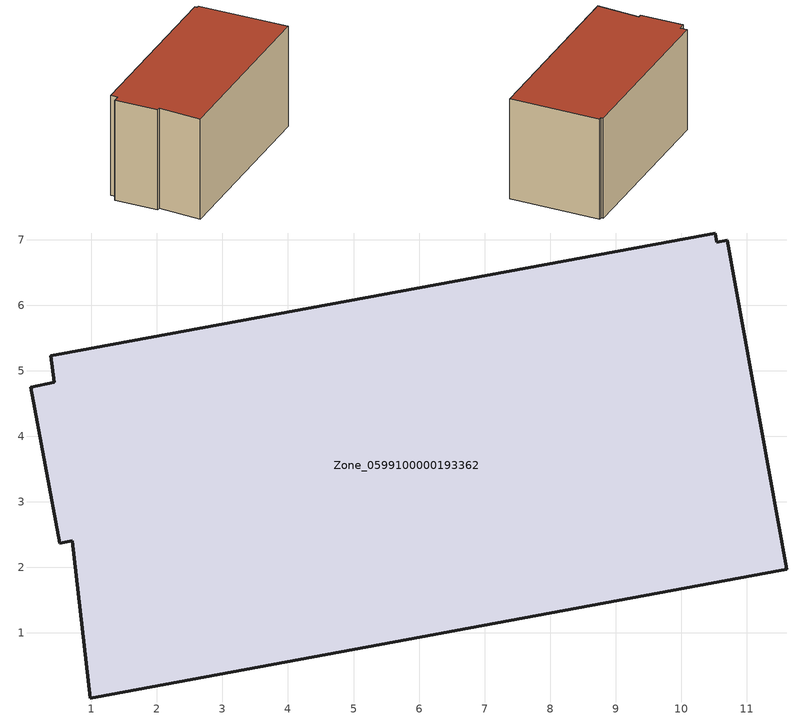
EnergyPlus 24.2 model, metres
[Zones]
Zone_0599100000193362
 floor ground (C_G): 10.7,6.99 11.61,1.97 0.98,0.01 0.71,2.4 0.51,2.37 0.08,4.75 0.43,4.82 0.38,5.23 10.52,7.1 10.54,6.96 z0
 wall outside (C_F): 0.51,2.37 0.71,2.4 0.98,0.01 11.61,1.97 10.7,6.99 10.54,6.96 10.52,7.1 0.38,5.23 0.43,4.82 0.08,4.75 0.51,2.37 z0:5.86
 roof outside (C_R): 11.61,1.97 10.7,6.99 10.54,6.96 10.52,7.1 0.38,5.23 0.43,4.82 0.08,4.75 0.51,2.37 0.71,2.4 0.98,0.01 z5.86
[BUILDING]
Pand.0599100000193362: North Axis=0; Terrain=City; Loads Convergence Tolerance Value=0.04; Temperature Convergence Tolerance Value=0.4; Solar Distribution=FullExterior; Maximum Number of Warmup Days=25; Minimum Number of Warmup Days=1
[Site:Location]
Rotterdam.The.Hague.AP_ZH_NLD Design_Conditions: Latitude=51.96; Longitude=4.45; Time Zone=1; Elevation=-4.5
[SITE:GROUNDTEMPERATURE:BUILDINGSURFACE]
18, 18, 18, 18, 18, 18, 18, 18, 18, 18, 18, 18
[MATERIAL] Thermal Absorptance=0.9; Solar Absorptance=0.7; Visible Absorptance=0.7
Name | Roughness | Thickness | Conductivity | Density | Specific Heat
G.D.1965 | MediumSmooth | 0.15 | 1 | 540 | 1210
F.D.1965 | Rough | 0.3 | 0.857143 | 1920 | 840
R.D.1965 | MediumRough | 0.2 | 0.08 | 1500 | 1000
[CONSTRUCTION]
C_G: G.D.1965
C_F: F.D.1965
C_R: R.D.1965
[ZONE]
Zone_0599100000193362: Type=1; Multiplier=1; Ceiling Height=Autocalculate; Volume=Autocalculate; Floor Area=autocalculate; Part of Total Floor Area=Yes
[ZONEINFILTRATION:DESIGNFLOWRATE]
Infil_Zone_0599100000193362: Zone or ZoneList or Space or SpaceList=Zone_0599100000193362; Schedule=AlwaysOn; Design Flow Rate Calculation Method=Flow/Area; Flow Rate per Floor Area=0.0042; Constant Term Coefficient=1; Temperature Term Coefficient=0; Velocity Term Coefficient=0; Velocity Squared Term Coefficient=0
[HVACTEMPLATE:ZONE:IDEALLOADSAIRSYSTEM]
Zone_0599100000193362: Maximum Heating Supply Air Temperature=50; Minimum Cooling Supply Air Temperature=13; Maximum Heating Supply Air Humidity Ratio=0.0156; Minimum Cooling Supply Air Humidity Ratio=0.0077; Heating Limit=NoLimit; Cooling Limit=NoLimit; Dehumidification Control Type=ConstantSensibleHeatRatio; Cooling Sensible Heat Ratio=0.7; Dehumidification Setpoint=60; Humidification Control Type=None; Humidification Setpoint=30; Outdoor Air Method=None; Outdoor Air Flow Rate per Person=0.00944; Outdoor Air Flow Rate per Zone Floor Area=0; Outdoor Air Flow Rate per Zone=0; Demand Controlled Ventilation Type=None; Outdoor Air Economizer Type=NoEconomizer; Heat Recovery Type=None; Sensible Heat Recovery Effectiveness=0.7; Latent Heat Recovery Effectiveness=0.65
[ZONECONTROL:THERMOSTAT]
ThermostatControl_Zone_0599100000193362: Zone or ZoneList=Zone_0599100000193362; Control Type Schedule=DualSetpointControlType; Control 1=Thermostat_Zone_0599100000193362; Temperature Difference Between Cutout And Setpoint=0
[THERMOSTATSETPOINT:DUALSETPOINT]
Thermostat_Zone_0599100000193362: Heating Setpoint Temperature Schedule=HeatingSetpoint_Zone_0599100000193362; Cooling Setpoint Temperature Schedule=CoolingSetpoint_Zone_0599100000193362
[SCHEDULE:COMPACT]
HeatingSetpoint_Zone_0599100000193362: Through: 12/31, For: AllDays, Until: 24:00, 21
CoolingSetpoint_Zone_0599100000193362: Through: 12/31, For: AllDays, Until: 24:00, 24
DualSetpointControlType: Through: 12/31, For: AllDays, Until: 24:00, 4
AlwaysOn: Through: 12/31, For: AllDays, Until: 24:00, 1
